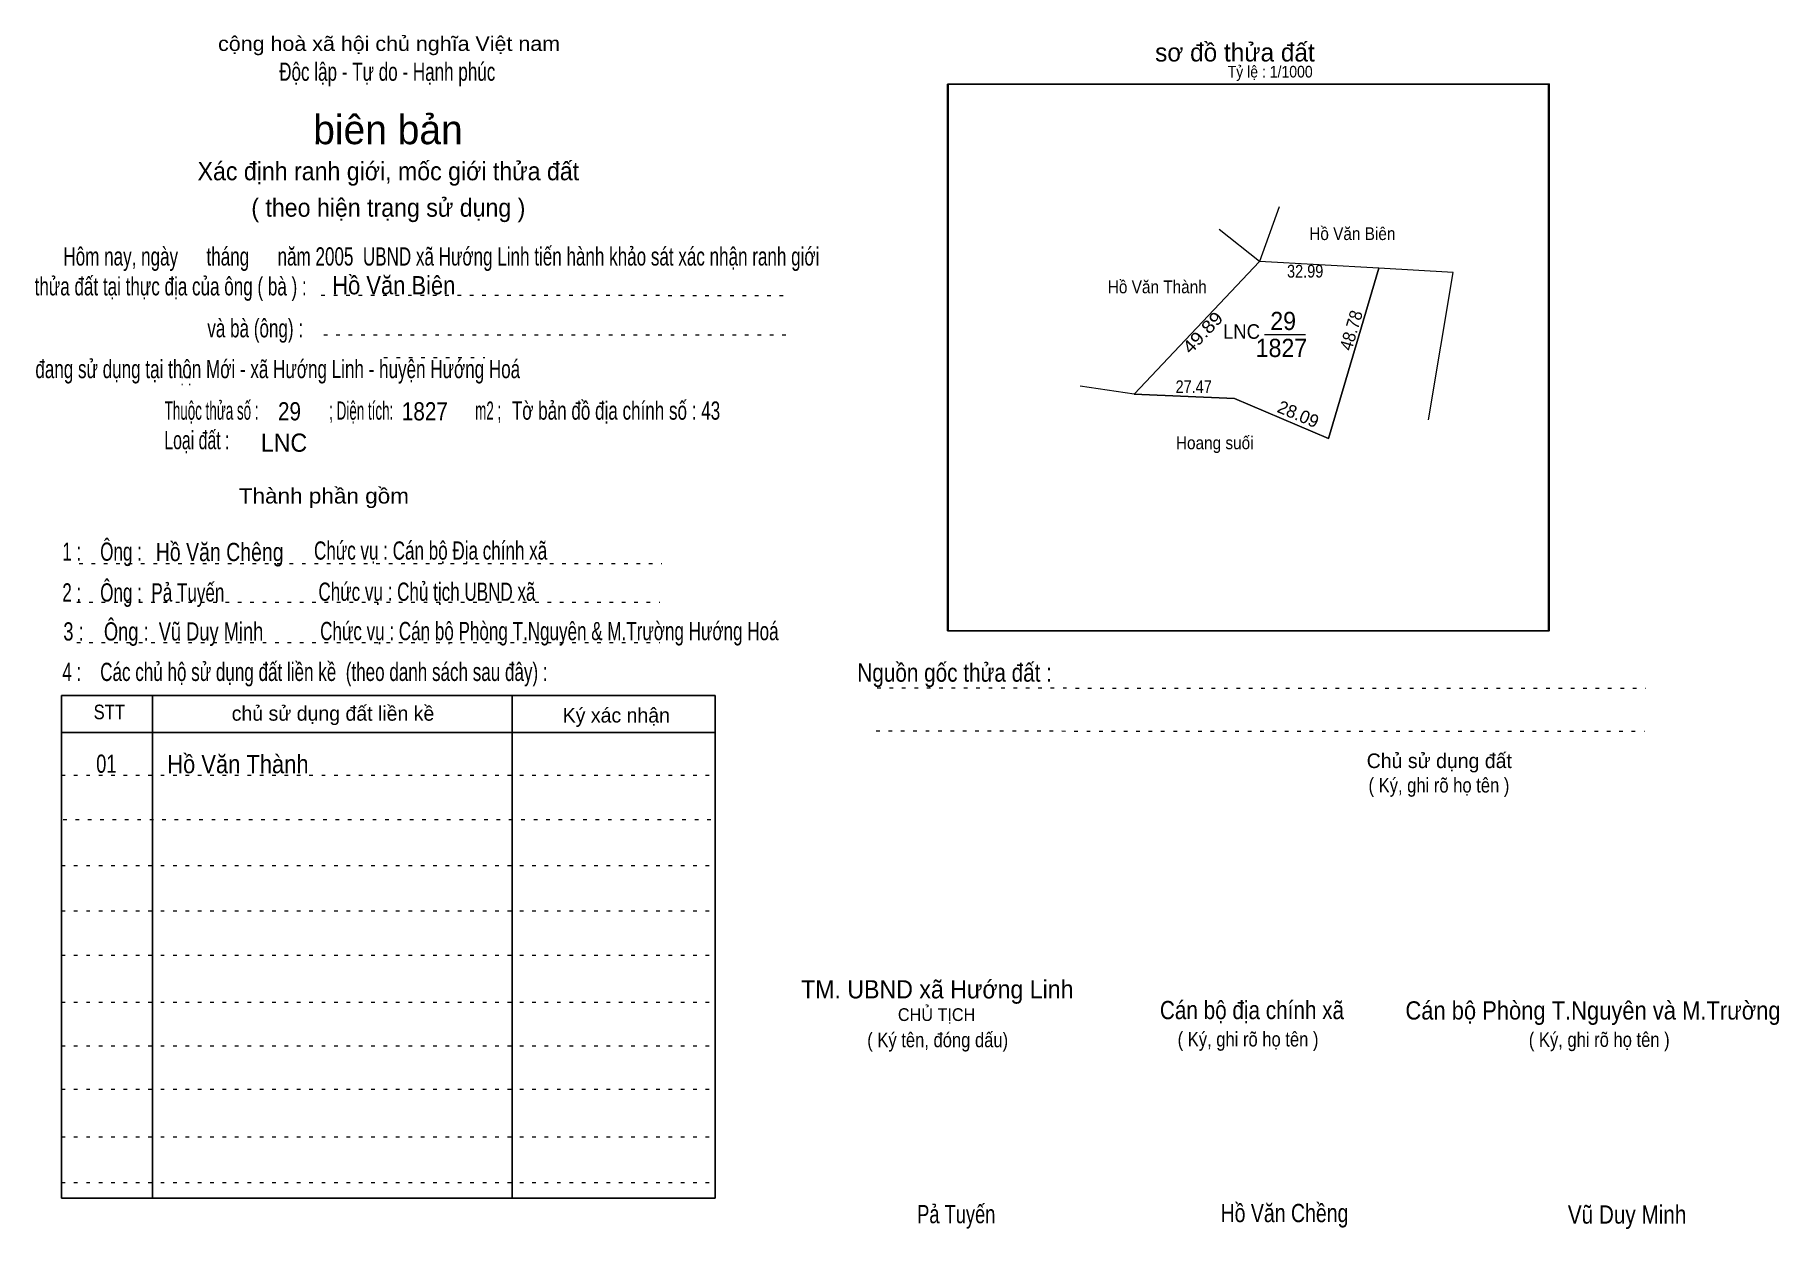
# Model space of a CAD drawing. Header units: centimetres. Extents: x -1.5 to 46.4, y -3.9 to 28.9.
import ezdxf
from ezdxf.enums import TextEntityAlignment as Align

# ---------------------------------------------------------------- set-up
doc = ezdxf.new("R2010")
doc.units = ezdxf.units.CM
doc.header["$LTSCALE"] = 0.2
doc.linetypes.add('DOTTED', pattern=[1.5, 0.3, -1.2])
for name, color, linetype in [('1', 7, 'Continuous'), ('16', 7, 'Continuous'), ('34', 7, 'Continuous'), ('51', 7, 'Continuous')]:
    doc.layers.add(name, color=color, linetype=linetype)
for name, color, linetype, lineweight in [('15', 7, 'Continuous', 13), ('2', 7, 'Continuous', 25), ('22', 7, 'Continuous', 13), ('5', 7, 'DOTTED', 13)]:
    doc.layers.add(name, color=color, linetype=linetype, lineweight=lineweight)

msp = doc.modelspace()

# ---------------------------------------------------------------- linework, layer by layer
at = {"layer": '15'}
msp.add_line((32.26, 20.65), (33.39, 20.65), dxfattribs=at)
at = {"layer": '2'}
msp.add_lwpolyline([(23.56, 27.52), (40.06, 27.52), (40.06, 12.52), (23.56, 12.52)], close=True, dxfattribs=at)
at = {"layer": '22'}
for p, q in [((32.66, 24.15), (32.12, 22.65)), ((32.12, 22.65), (31.02, 23.53)), ((32.12, 22.65), (28.68, 19.01)), ((36.76, 18.31), (37.44, 22.35)), ((28.68, 19.01), (27.2, 19.23))]:
    msp.add_line(p, q, dxfattribs=at)
msp.add_lwpolyline([(35.4, 22.47), (32.12, 22.65), (28.68, 19.01), (31.44, 18.89), (34.02, 17.79)], close=True, dxfattribs=at)
for points in [[(37.44, 22.35), (35.4, 22.47), (32.12, 22.65)], [(35.4, 22.47), (34.02, 17.79), (31.44, 18.89), (28.68, 19.01)]]:
    msp.add_lwpolyline(points, dxfattribs=at)
at = {"layer": '5'}
for p, q in [((6.37, 21.73), (19.21, 21.72)), ((6.44, 20.64), (19.25, 20.64)), ((8.09, 20.02), (10.86, 20.02)), ((-0.28, 14.36), (15.72, 14.36)), ((-0.34, 13.3), (15.66, 13.3)), ((-0.34, 12.2), (15.66, 12.2)), ((21.63, 10.95), (42.72, 10.94)), ((21.6, 9.77), (42.69, 9.76)), ((-0.76, 8.56), (17.18, 8.56)), ((-0.72, 7.34), (17.22, 7.34)), ((-0.76, 6.08), (17.18, 6.08)), ((-0.76, 4.83), (17.18, 4.83)), ((-0.76, 3.62), (17.18, 3.62)), ((-0.76, 2.33), (17.18, 2.33)), ((-0.76, 1.13), (17.18, 1.13)), ((-0.76, -0.06), (17.18, -0.06)), ((-0.76, -1.37), (17.18, -1.37)), ((-0.76, -2.62), (17.18, -2.62))]:
    msp.add_line(p, q, dxfattribs=at)
at = {"layer": '5', "linetype": 'Continuous', "lineweight": 25}
for p, q in [((1.74, 10.74), (1.74, -3.05)), ((11.61, 10.74), (11.61, -3.05)), ((-0.76, 9.73), (17.18, 9.73))]:
    msp.add_line(p, q, dxfattribs=at)
for points in [[(23.58, 27.52), (40.08, 27.52), (40.08, 12.52), (23.58, 12.52)], [(-0.76, 10.74), (17.18, 10.74), (17.18, -3.05), (-0.76, -3.05)]]:
    msp.add_lwpolyline(points, close=True, dxfattribs=at)

# ---------------------------------------------------------------- texts
at = {"layer": '1'}
for s, height, width, p in [('Hoang suối', 0.35, 0.9, (29.83, 17.5)), ('01', 0.5, 0.75, (0.19, 8.62))]:
    msp.add_text(s, height=height, dxfattribs=dict(at, width=width)).set_placement(p)
at = {"layer": '15', "width": 0.95}
for s, p in [('29', (32.42, 20.77)), ('1827', (32.02, 20.03))]:
    msp.add_text(s, height=0.4999, dxfattribs=at).set_placement(p)
at = {"layer": '16', "width": 0.9}
for s, height, p in [('Hồ Văn Biên', 0.35, (33.49, 23.24)), ('Hồ Văn Biên', 0.5, (6.67, 21.75)), ('Hồ Văn Thành', 0.35, (27.96, 21.78)), ('Hồ Văn Thành', 0.5, (2.14, 8.61))]:
    msp.add_text(s, height=height, dxfattribs=at).set_placement(p)
at = {"layer": '22', "width": 0.95}
msp.add_text('LNC', height=0.4, dxfattribs=at).set_placement((31.63, 20.53), align=Align.CENTER)
at = {"layer": '34'}
for s, height, width, p in [(': : ', 0.32, 0.85, (2.5, 19.25)), ('29', 0.5, 0.85, (5.18, 18.29)), ('1827', 0.5, 0.85, (8.58, 18.29)), ('LNC', 0.5, 0.95, (4.71, 17.43))]:
    msp.add_text(s, height=height, dxfattribs=dict(at, width=width)).set_placement(p)
at = {"layer": '5'}
for s, height, width, p in [('cộng hoà xã hội chủ nghĩa Việt nam', 0.4, 1.1, (8.23, 28.43)), ('Độc lập - Tự do - Hạnh phúc', 0.5, 0.7, (8.18, 27.61)), ('Xác định ranh giới, mốc giới thửa đất', 0.5, 0.95, (8.21, 24.88)), ('( theo hiện trạng sử dụng )', 0.5, 0.95, (8.21, 23.88)), ('Thành phần gồm', 0.42, 1.1, (6.44, 16.01)), ('Hồ Văn Chêng', 0.5, 0.8, (3.58, 14.43)), ('Chức vụ : Cán bộ Địa chính xã', 0.5, 0.7, (9.37, 14.47)), ('Chức vụ : Chủ tịch UBND xã', 0.5, 0.7, (9.27, 13.34)), ('Chức vụ : Cán bộ Phòng T.Nguyên & M.Trường Hướng Hoá', 0.5, 0.7, (12.63, 12.26)), ('    Nguồn gốc thửa đất :', 0.5, 0.85, (23.44, 11.12)), ('( Ký, ghi rõ họ tên )', 0.4, 0.85, (37.05, 8.08)), ('CHỦ TỊCH', 0.35, 0.95, (23.26, 1.81)), ('( Ký tên, đóng dấu)', 0.4, 0.85, (23.29, 1.09)), ('( Ký, ghi rõ họ tên )', 0.4, 0.85, (31.81, 1.11)), ('( Ký, ghi rõ họ tên )', 0.4, 0.85, (41.45, 1.1)), ('Pả Tuyến', 0.5, 0.75, (23.8, -3.74)), ('Hồ Văn Chềng', 0.5, 0.8, (32.81, -3.71)), ('Vũ Duy Minh', 0.5, 0.85, (42.215, -3.75))]:
    msp.add_text(s, height=height, dxfattribs=dict(at, width=width)).set_placement(p, align=Align.CENTER)
msp.add_text('sơ đồ thửa đất', height=0.5, dxfattribs=at).set_placement((29.26, 28.14))
for s, height, p in [('biên bản', 0.8, (8.2, 25.87)), ('      chủ sử dụng đất liền kề', 0.4, (6.245, 10.05)), ('   Ký xác nhận', 0.4, (14.245, 10)), ('Chủ sử dụng đất', 0.4, (37.06, 8.75))]:
    msp.add_text(s, height=height, dxfattribs=at).set_placement(p, align=Align.CENTER)
for s, height, width, p in [('   Hôm nay, ngày      tháng      năm 2005  UBND xã Hướng Linh tiến hành khảo sát xác nhận ranh giới ', 0.5, 0.7, (-1.1, 22.54)), ('thửa đất tại thực địa của ông ( bà ) :                                       ', 0.5, 0.7, (-1.5, 21.72)), ('                                     và bà (ông) :', 0.5, 0.7, (-1.57, 20.57)), (' đang sử dụng tại thôn Mới - xã Hướng Linh - huyện Hướng Hoá', 0.5, 0.7, (-1.61, 19.45)), ('Thuộc thửa số :                   ; Diện tích:                      m2 ;                                            ', 0.5, 0.55, (2.07, 18.31)), ('Tờ bản đồ địa chính số : 43', 0.5, 0.7, (11.6, 18.31)), ('Loại đất :  ', 0.5, 0.65, (2.06, 17.5)), ('    1 :    Ông :                                                        ', 0.5, 0.7, (-1.26, 14.44)), ('    2 :    Ông :  Pả Tuyến', 0.5, 0.7, (-1.26, 13.32)), ('    3 :    Ông :  Vũ Duy Minh', 0.5, 0.75, (-1.27, 12.25)), ('    4 :    Các chủ hộ sử dụng đất liền kề  (theo danh sách sau đây) :', 0.5, 0.7, (-1.26, 11.14)), ('STT', 0.4, 0.85, (0.12, 10.09)), ('TM. UBND xã Hướng Linh', 0.5, 0.95, (19.54, 2.43)), ('Cán bộ địa chính xã  ', 0.5, 0.85, (29.39, 1.86)), ('Cán bộ Phòng T.Nguyên và M.Trường', 0.5, 0.9, (36.13, 1.85))]:
    msp.add_text(s, height=height, dxfattribs=dict(at, width=width)).set_placement(p)
at = {"layer": '51'}
for s, height, width, p in [('Tỷ lệ : 1/1000', 0.32, 0.9, (31.25, 27.7)), ('32.99', 0.35, 0.85, (32.88, 22.21)), ('27.47', 0.35, 0.85, (29.82, 19.04))]:
    msp.add_text(s, height=height, dxfattribs=dict(at, width=width)).set_placement(p)
for s, height, rotation, width, p in [('49.89', 0.35, 46.689, 1.15, (30.23, 20.09)), ('48.78', 0.3499, 73.493, 0.95, (34.65, 20.18))]:
    msp.add_text(s, height=height, rotation=rotation, dxfattribs=dict(at, width=width)).set_placement(p)
msp.add_text('28.09', height=0.3499, rotation=337.013, dxfattribs=at).set_placement((32.58, 18.53))

doc.saveas('drawing.dxf')
